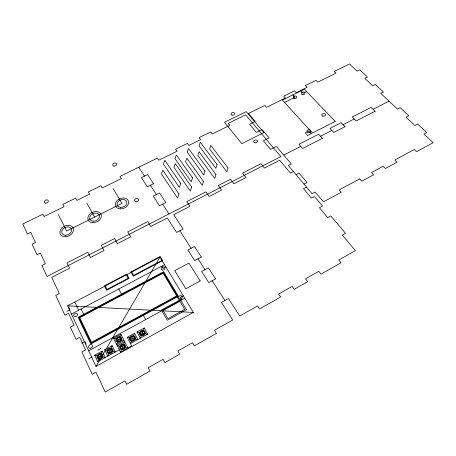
<?xml version="1.0" encoding="UTF-8"?>
<svg xmlns="http://www.w3.org/2000/svg" width="456" height="456" viewBox="0 0 456 456"><rect width="100%" height="100%" fill="white"/><g stroke="black" fill="none" stroke-linecap="round" stroke-linejoin="round"><path stroke-width="0.68" d="M144.261 327.955L140.294 338.204L136.982 331.957L144.261 327.955L147.613 334.157L130.462 343.619L134.537 333.285L137.837 339.543L127.207 337.315L131.664 345.939L120.492 352.129L113.538 338.284L120.897 334.254L124.1 340.507L116.702 344.582L120.897 334.254M120.492 352.129L124.682 341.647L127.936 348.002L117.277 345.728L124.682 341.647M112.125 345.625L107.804 356.164L104.669 349.723L112.125 345.625L115.3 352.021L97.761 361.716L94.683 355.218L102.19 351.091L105.307 357.544L94.683 355.218M97.761 361.716L102.19 351.091M95.994 366.385L159.988 257.133L193.361 312.428L95.994 366.385L67.573 305.828L159.988 257.133M119.312 349.78L115.3 352.021L104.669 349.723M88.891 358.655L92.089 356.9M97.835 350.071L100.998 348.338M127.207 337.315L134.537 333.285M183.295 295.79L180.399 297.369L181.847 299.786M88.663 350.767L184.765 298.19M179.824 301.251L163.151 310.376L167.882 318.647L184.674 309.39L163.1 273.207L79.771 317.655L91.525 342.296L176.654 295.938M81.687 343.18L84.839 341.47L86.087 344.126M71.444 314.081L164.542 264.685M165.898 266.92L163.077 268.424L161.726 266.173M161.965 260.41L133.659 275.373L131.767 272.004M66.85 311.323L69.91 309.704L68.753 307.236M306.569 187.142L303.542 188.744L311.408 198.138L314.463 196.507L322.546 206.095L319.462 207.759L327.716 217.615L330.822 215.916L345.517 233.347L342.359 235.102L355.372 250.646L338.831 260L341.059 262.753L320.961 274.147L318.784 271.331L305.531 278.821L307.686 281.671L294.262 289.281L292.148 286.385L278.616 294.034L280.702 296.964L259.629 308.911L257.6 305.913L239.742 316.008L228.342 298.52L221.422 302.368L232.72 319.981L214.519 330.269L216.44 333.393L194.307 345.939L192.443 342.747L177.846 351L179.67 354.238L164.872 362.628L163.088 359.339L148.166 367.77L149.91 371.104L126.648 384.294L124.972 380.885L105.25 392.035L95.971 372.147L92.158 374.262L81.835 351.895L85.568 349.855L79.732 337.332L76.032 339.332L70.384 327.094L74.037 325.139L68.497 313.255L64.883 315.17L55.757 295.402L59.303 293.55L51.756 277.379L69.557 268.231L66.952 262.941L87.82 252.265L90.533 257.452L104.042 250.509L101.26 245.391L114.576 238.579L117.42 243.635L130.672 236.829L127.76 231.836L147.738 221.622L150.742 226.512L167.318 217.996L176.586 232.446L183.078 229.066L173.719 214.708L190.015 206.329L186.823 201.626L205.952 191.845L209.236 196.456L221.616 190.095L218.281 185.535L230.491 179.288L233.888 183.791L246.04 177.544L242.598 173.098L260.94 163.715L264.463 168.076L279.688 160.255L290.461 173.12L293.442 171.57M303.975 184.07L306.991 182.48L299.062 173.132L296.075 174.694M283.757 155.091L300.823 146.342M320.511 136.247L331.848 130.439M343.077 124.682L354.209 118.97M373.093 109.292L389.008 101.135M284.521 102.406L295.015 97.242L292.82 94.899M306.569 91.548L303.115 93.252L300.903 90.932M67.573 305.828L193.361 312.428M136.982 331.957L147.613 334.157M113.538 338.284L124.1 340.507M138.755 167.204L144.518 176.119M150.412 185.244L156.454 194.581M162.632 204.145L168.971 213.944M179.835 230.753L191.161 248.275M197.984 258.826L204.978 269.638M212.143 280.731L224.888 300.441M113.134 188.624L121.951 203.41L66.701 231.038L58.328 214.628M86.942 203.233L94.603 217.084M126.397 274.831L128.273 278.217L107.092 289.412L105.285 285.958M142.751 314.173L145.698 319.559M118.782 288.961L122.065 295.095M81.094 308.963L84.064 315.119M74.784 302.032L78.711 310.228M228.028 167.939L226.86 171.787L209.652 149.038L210.854 145.396L228.028 167.939M215.956 174.568L214.73 178.461L197.796 155.405L199.055 151.717L215.956 174.568M217.05 164.53L215.842 168.338L199.061 145.829L200.298 142.221L217.05 164.53M203.507 181.391L202.219 185.335L185.569 161.96L186.88 158.226L203.507 181.391M205 171.097L203.735 174.95L187.222 152.139L188.516 148.485L205 171.097M191.628 187.028L190.289 191.013L173.924 167.369L175.292 163.601L191.628 187.028M192.569 177.863L191.246 181.767L175.018 158.631L176.369 154.937L192.569 177.863M178.929 193.988L177.526 198.024L161.464 174.049L162.889 170.23L178.929 193.988M180.718 183.449L179.345 187.393L163.402 164L164.804 160.273L180.718 183.449M186.441 309.738L167.266 320.312L161.407 310.034L180.405 299.643L186.441 309.738M215.54 278.873L208.74 282.589L201.603 271.462L208.335 267.82L215.54 278.873M200.218 280.97L185.826 288.802L174.745 270.664L188.904 263.095L200.218 280.97M177.521 296.098L91.16 343.151L78.934 317.484L163.39 272.449L177.521 296.098M178.387 296.263L90.79 344.012L78.096 317.313L163.687 271.69L178.387 296.263M359.716 178.866L339.201 189.895L341.27 192.25L323.435 201.865L315.113 192.05L312.075 193.675L288.357 165.539L291.316 164.006L276.37 146.387L270.55 149.34L263.38 140.779L269.148 137.877L262.092 129.555L256.369 132.411L249.517 124.226L255.189 121.421L248.44 113.47L264.793 105.456L266.446 107.331L285.37 98.046L283.678 96.205L294.553 90.881L296.263 92.693L307.07 87.392L305.338 85.597L316.031 80.359L317.786 82.131L335.969 73.199L334.185 71.467L349.49 63.965L357.054 71.085L359.664 69.791L367.416 77.041L364.783 78.352L372.683 85.779L375.334 84.445L383.428 92.015L380.754 93.372L397.45 109.069L400.157 107.667L408.815 115.761L406.079 117.192L414.909 125.497L417.667 124.038L426.725 132.514L423.949 133.996L433.2 142.699L416.642 151.62L414.413 149.46L394.788 160.01L396.971 162.222L385.371 168.481L383.205 166.24L371.515 172.522L373.658 174.79L361.83 181.163L359.716 178.866M201.313 257.041L194.644 260.61L187.861 250.025L194.461 246.531L201.313 257.041M129.008 278.422L106.653 290.238L104.367 285.849L126.625 274.124L129.008 278.422M162.701 260.604L133.249 276.176L130.849 271.896L160.187 256.443L162.701 260.604M322.403 138.305L302.67 148.445L298.982 144.256L318.636 134.206L322.403 138.305M345.015 126.682L333.758 132.468L329.945 128.421L341.151 122.687L345.015 126.682M375.088 111.23L356.17 120.954L352.266 117.004L371.11 107.365L375.088 111.23M280.822 156.596L47.014 276.467L41.929 265.449L45.378 263.699L40.379 252.989L36.97 254.704L32.131 244.222L35.505 242.541L30.746 232.343L27.411 233.996L22.8 224.01L42.949 214.138L44.107 216.486L64.017 206.71L62.814 204.408L75.622 198.132L76.859 200.406L89.575 194.165L88.31 191.919L100.89 185.757L102.184 187.975L121.29 178.592L119.951 176.415L157.297 158.118L158.722 160.216L177.059 151.215L175.594 149.158L187.399 143.372L188.887 145.407L200.611 139.656L199.095 137.644L210.689 131.961L212.234 133.95L229.852 125.297L228.279 123.348L245.63 114.844L280.822 156.596M311.254 133.631L307.623 135.483L305.281 132.89L308.906 131.049L311.254 133.631M335.217 121.421L312.468 133.021L282.355 100.041L304.351 89.233L335.217 121.421M165.796 202.544L159.469 205.753L153.313 196.16L159.583 193.008L165.796 202.544M263.921 132.599L241.765 143.686L224.506 122.248L246.177 111.657L263.921 132.599M153.512 183.7L147.305 186.789L141.44 177.64L147.584 174.602L153.512 183.7M100.006 358.262A2.149 1.778 -36.2 0 0 101.728 355.127A2.149 1.778 -36.2 0 0 98.217 355.754A2.149 1.778 -36.2 0 0 100.006 358.262M100.012 358.576A2.502 2.075 -36.2 0 0 102.019 354.922A2.502 2.075 -36.2 0 0 97.926 355.651A2.502 2.075 -36.2 0 0 100.012 358.576M100.024 359.203A3.22 2.662 -36.2 0 0 102.594 354.506A3.22 2.662 -36.2 0 0 97.333 355.452A3.22 2.662 -36.2 0 0 100.024 359.203M109.867 352.756A2.126 1.773 -35 0 0 111.771 349.735A2.126 1.773 -35 0 0 108.277 350.128A2.126 1.773 -35 0 0 109.867 352.756M109.85 353.069A2.485 2.069 -35 0 0 112.068 349.547A2.485 2.069 -35 0 0 107.998 350.008A2.485 2.069 -35 0 0 109.85 353.069M109.822 353.702A3.192 2.656 -35 0 0 112.666 349.171A3.192 2.656 -35 0 0 107.434 349.763A3.192 2.656 -35 0 0 109.822 353.702M118.72 341.242A2.098 1.75 -33.1 0 0 120.584 338.278A2.098 1.75 -33.1 0 0 117.124 338.671A2.098 1.75 -33.1 0 0 118.72 341.242M118.708 341.55A2.445 2.041 -33.1 0 0 120.874 338.09A2.445 2.041 -33.1 0 0 116.839 338.551A2.445 2.041 -33.1 0 0 118.708 341.55M118.68 342.165A3.146 2.622 -33.1 0 0 121.467 337.719A3.146 2.622 -33.1 0 0 116.28 338.312A3.146 2.622 -33.1 0 0 118.68 342.165M122.516 348.737A2.115 1.773 -33.8 0 0 124.38 345.733A2.115 1.773 -33.8 0 0 120.891 346.127A2.115 1.773 -33.8 0 0 122.516 348.737M122.504 349.051A2.468 2.069 -33.8 0 0 124.676 345.545A2.468 2.069 -33.8 0 0 120.606 346.007A2.468 2.069 -33.8 0 0 122.504 349.051M122.476 349.678A3.169 2.662 -33.8 0 0 125.269 345.169A3.169 2.662 -33.8 0 0 120.042 345.762A3.169 2.662 -33.8 0 0 122.476 349.678M132.308 340.29A2.092 1.761 -32.1 0 0 134.338 337.423A2.092 1.761 -32.1 0 0 130.889 337.588A2.092 1.761 -32.1 0 0 132.308 340.29M132.274 340.598A2.44 2.052 -32.1 0 0 134.64 337.252A2.44 2.052 -32.1 0 0 130.615 337.446A2.44 2.052 -32.1 0 0 132.274 340.598M132.206 341.219A3.135 2.639 -32.1 0 0 135.25 336.916A3.135 2.639 -32.1 0 0 130.074 337.166A3.135 2.639 -32.1 0 0 132.206 341.219M142.101 334.898A2.075 1.756 -30.6 0 0 144.102 332.053A2.075 1.756 -30.6 0 0 140.659 332.219A2.075 1.756 -30.6 0 0 142.101 334.898M142.072 335.206A2.417 2.046 -30.6 0 0 144.404 331.888A2.417 2.046 -30.6 0 0 140.391 332.082A2.417 2.046 -30.6 0 0 142.072 335.206M142.01 335.821A3.112 2.633 -30.6 0 0 145.008 331.552A3.112 2.633 -30.6 0 0 139.844 331.808A3.112 2.633 -30.6 0 0 142.01 335.821M75.457 316.692A2.046 1.624 -32.6 0 0 77.366 313.882A2.046 1.624 -32.6 0 0 74.026 314.269A2.046 1.624 -32.6 0 0 75.457 316.692M162.667 270.049A1.927 1.573 -22 0 0 164.867 267.723A1.927 1.573 -22 0 0 161.692 267.507A1.927 1.573 -22 0 0 162.667 270.049M180.006 299.096A1.984 1.681 -22.7 0 0 182.246 296.634A1.984 1.681 -22.7 0 0 178.946 296.383A1.984 1.681 -22.7 0 0 180.006 299.096M90.385 348.293A2.126 1.733 -35.4 0 0 92.323 345.306A2.126 1.733 -35.4 0 0 88.863 345.699A2.126 1.733 -35.4 0 0 90.385 348.293M120.732 207.383A5.039 3.785 -21 0 0 126.671 201.655A5.039 3.785 -21 0 0 118.457 201.238A5.039 3.785 -21 0 0 120.732 207.383M120.287 208.888A6.925 5.204 -21 0 0 128.432 200.993A6.925 5.204 -21 0 0 117.141 200.435A6.925 5.204 -21 0 0 120.287 208.888M93.252 221.16A5.124 3.83 -23.5 0 0 99.391 215.3A5.124 3.83 -23.5 0 0 91.16 214.85A5.124 3.83 -23.5 0 0 93.252 221.16M92.756 222.699A7.045 5.267 -23.5 0 0 101.186 214.628A7.045 5.267 -23.5 0 0 89.861 214.029A7.045 5.267 -23.5 0 0 92.756 222.699M65.561 235.222A5.221 3.876 -26 0 0 71.478 228.958A5.221 3.876 -26 0 0 63.059 228.986A5.221 3.876 -26 0 0 65.561 235.222M65.145 236.801A7.182 5.329 -26 0 0 73.268 228.177A7.182 5.329 -26 0 0 61.685 228.234A7.182 5.329 -26 0 0 65.145 236.801M135.991 201.78A2.132 1.613 -19.8 0 0 138.664 199.477A2.132 1.613 -19.8 0 0 135.232 199.09A2.132 1.613 -19.8 0 0 135.991 201.78M114.028 166.087A2.041 1.471 -19.5 0 0 116.628 163.955A2.041 1.471 -19.5 0 0 113.373 163.624A2.041 1.471 -19.5 0 0 114.028 166.087M45.737 203.159A2.143 1.528 -25.1 0 0 48.216 200.668A2.143 1.528 -25.1 0 0 44.785 200.691A2.143 1.528 -25.1 0 0 45.737 203.159M254.807 142.756A1.938 1.431 -8.4 0 0 257.515 141.121A1.938 1.431 -8.4 0 0 254.465 140.3A1.938 1.431 -8.4 0 0 254.807 142.756M232.064 115.151A1.87 1.328 -9.9 0 0 234.709 113.607A1.87 1.328 -9.9 0 0 231.802 112.86A1.87 1.328 -9.9 0 0 232.064 115.151M302.197 94.409A1.835 1.282 -4.8 0 0 304.95 93.172A1.835 1.282 -4.8 0 0 302.197 92.18A1.835 1.282 -4.8 0 0 302.197 94.409M307.954 132.308A1.927 1.408 -4.1 0 0 310.827 130.98A1.927 1.408 -4.1 0 0 307.931 129.863A1.927 1.408 -4.1 0 0 307.954 132.308M322.78 116.098A1.898 1.362 -3.2 0 0 325.595 114.809A1.898 1.362 -3.2 0 0 322.723 113.743A1.898 1.362 -3.2 0 0 322.78 116.098M294.2 98.445A1.841 1.294 -5.4 0 0 296.85 97.071A1.841 1.294 -5.4 0 0 293.995 96.216A1.841 1.294 -5.4 0 0 294.2 98.445"/></g></svg>
